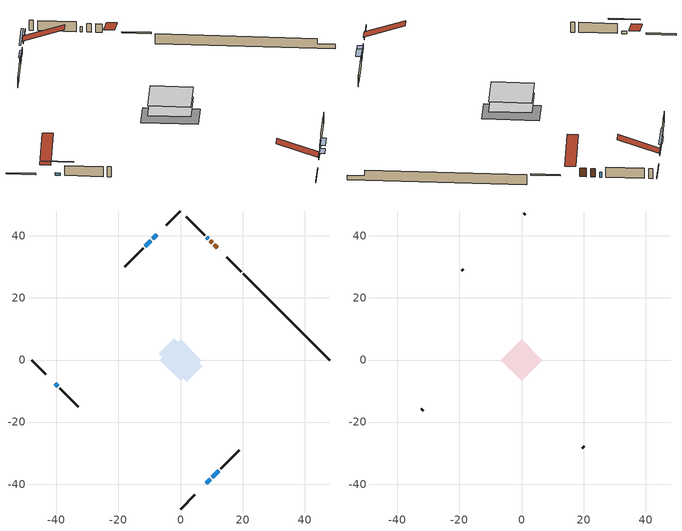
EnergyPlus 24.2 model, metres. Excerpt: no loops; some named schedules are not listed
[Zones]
conditioned space
 floor adiabatic (AdiabaticFloorConstruction): -6.64,0 0,6.64 6.64,0 0,-6.64 z1.47
 floor foundation (Slab1 construction): -6.96,1.95 -1.95,6.96 6.96,-1.95 1.95,-6.96 z-0.94
 wall outside (RimJoist1 construction): 0,-48 4.59,-43.41 / -48,0 -43.41,-4.59 / 0,48 -4.59,43.41 / 19.51,28.48 14.92,33.07 z1.47:1.77
 wall outside (AdiabaticWallConstruction 1): 11.91,36.09 10.91,37.09 / 10.25,37.75 9.52,38.48 z1.47:3.5
 wall outside (AdiabaticWallConstruction): 7.61,-40.39 7.69,-40.3 / 8.86,39.13 8.53,39.46 z1.47:2.69; -7.61,40.39 -8.87,39.13 / -9.53,38.47 -11.41,36.58 z1.47:2.89; -40.39,-7.61 -39.56,-8.44 z1.47:2; 8.35,-39.65 9.61,-38.39 z1.47:2.36; 10.26,-37.73 12.35,-35.65 z1.47:2.94
 wall outside (Wall1 construction): 13,-34.99 18.97,-29.03 / -38.9,-9.09 -32.94,-15.06 / -12.07,35.93 -18.03,29.96 / 7.88,40.12 1.91,46.08 z1.47:3.91
 wall foundation (FoundationWall1 construction): 20.17,27.83,-0.94 20.17,27.83,1.47 45.21,2.78,1.47 45.21,2.78,0.13 48,0,0.13 48,0,-0.94
 window (WindowConstruction 3): 7.61,-40.39 7.69,-40.31 z1.47:2.69
 window (WindowConstruction 5): -7.61,40.39 -8.87,39.13 z1.47:2.89
 window (WindowConstruction 6): -40.39,-7.61 -39.56,-8.43 z1.47:2
 window (WindowConstruction 4): 8.86,39.13 8.53,39.46 z1.47:2.69
 window (WindowConstruction): -9.53,38.47 -11.41,36.58 z1.47:2.89
 window (WindowConstruction 1): 8.35,-39.65 9.61,-38.39 z1.47:2.36
 window (WindowConstruction 2): 10.26,-37.73 12.35,-35.65 z1.47:2.94
 door (Door): 11.9,36.09 10.91,37.09 z1.47:3.5
 door (Door 1): 10.25,37.75 9.52,38.48 z1.47:3.5
 ceiling adiabatic (AdiabaticFloorConstruction): 0,-6.64 6.64,0 0,6.64 -6.64,0 z1.47
attic - vented
 floor to conditioned space (Floor1 construction Reversed): -6.64,0 0,6.64 6.64,0 0,-6.64 z3.91
 wall outside (Wall2 construction): 19.62,-28.37 20.22,-27.77 / -32.28,-15.71 -31.69,-16.31 / -18.69,29.3 -19.29,28.71 / 1.26,46.74 0.66,47.34 z1.47:3.91
 roof outside (Roof1 construction): 6.95,-41.04,3.91 0.48,-34.58,6.96 -1.22,-36.28,6.96 5.25,-42.75,3.91; -41.04,-6.95,3.91 -34.58,-0.48,6.96 -36.28,1.22,6.96 -42.75,-5.25,3.91; -6.95,41.04,3.91 -0.48,34.58,6.96 1.22,36.28,6.96 -5.25,42.75,3.91; 12.56,35.43,3.91 6.09,28.97,6.96 7.8,27.26,6.96 14.27,33.73,3.91
shading: -10.95,37.05 -5.53,42.47 -5.78,42.72 -11.2,37.3 z5.83; -37.48,-10.51 -42.47,-5.53 -42.72,-5.78 -37.74,-10.77 z4.94; -11.63,36.37 -9.31,38.68 -9.57,38.94 -11.88,36.63 z3.19; 9.82,-38.18 8.14,-39.86 9,-40.72 10.68,-39.04 z2.66; 12.56,-35.44 10.05,-37.94 10.91,-38.81 13.42,-36.3 z3.24
[Building]
Building 1: Terrain=Suburbs
[Site:Location]
Mont Joli AP_QC: Latitude {deg}=48.61; Longitude {deg}=-68.21; Time Zone {hr}=-5; Elevation {m}=52; Keep Site Location Information=Yes
[Site:GroundTemperature:Shallow]
-0.843868, -3.04892, -3.2255, -2.1791, 2.02165, 6.20283, 9.82768, 12.1239, 12.319, 10.4514, 6.91898, 2.86606
[Site:WaterMainsTemperature]
Calculation Method=Schedule; Temperature Schedule=mains temperature schedule
[Material] Roughness=Rough; Thermal Absorptance=0.9
Name | Thickness {m} | Conductivity {W/m-K} | Density {kg/m3} | Specific Heat {J/kg-K} | Solar Absorptance | Visible Absorptance
asphalt or fiberglass shingles | 0.00635 | 0.162714 | 1121.4 | 1465.45 | 0.4 | 0.4
ceiling loosefill ins | 0.0846667 | 0.0480833 | 16.02 | 1046.75 | 0.7 | 0.7
ceiling stud and cavity | 0.1397 | 0.130704 | 65.682 | 1177.47 | 0.7 | 0.7
concrete 4.0 in. | 0.1016 | 1.803125 | 2242.8 | 837.4 | 0.7 | 0.7
concrete 8.0 in. | 0.2032 | 1.803125 | 2242.8 | 837.4 | 0.7 | 0.7
door material | 0.04445 | 0.188738 | 512.64 | 1214.23 | 0.7 | 0.7
exterior vertical ins | 0.0268992 | 0.029427 | 32.04 | 1214.23 | 0.7 | 0.7
floor covering | 0.0127 | 0.0433444 | 54.468 | 1339.84 | 0.6 | 0.6
floor rigid ins; wall rigid ins 1 | 0.512978 | 0.029427 | 32.04 | 1214.23 | 0.7 | 0.7
floor stud and cavity | 0.1397 | 1.75129 | 37.0049 | 1207.88 | 0.7 | 0.7
furniture material conditioned space 1 | 0.1524 | 0.115458 | 640.8 | 1214.23 | 0.6 | 0.6
gypsum board | 0.0127 | 0.160291 | 801 | 837.4 | 0.6 | 0.6
gypsum board 1 | 0.0127 | 0.160291 | 801 | 837.4 | 0.7 | 0.7
osb sheathing 0.5 in. | 0.0127 | 0.115458 | 512.64 | 1214.23 | 0.7 | 0.7
osb sheathing 0.75 in. | 0.01905 | 0.115458 | 512.64 | 1214.23 | 0.7 | 0.7
osb sheathing 2.0 in. | 0.0508 | 0.115458 | 512.64 | 1214.23 | 0.7 | 0.7
rim joist stud and cavity | 0.0508 | 0.126769 | 125.044 | 1163.47 | 0.6 | 0.6
wall rigid ins | 0.051816 | 0.029427 | 32.04 | 1214.23 | 0.7 | 0.7
wall stud and cavity | 0.1397 | 0.150835 | 139.0536 | 1170.24 | 0.7 | 0.7
wall stud and cavity 1 | 0.0889 | 6.9971 | 50.32683 | 1063.81 | 0.6 | 0.6
wall stud and cavity 2 | 0.0889 | 0.380278 | 52.3479 | 1209.89 | 0.7 | 0.7
wall stud and cavity 3 | 0.0889 | 0.391764 | 83.0341 | 1211.67 | 0.7 | 0.7
wood siding | 0.0254 | 0.102417 | 544.68 | 1172.36 | 0.4 | 0.4
wood siding 1 | 0.00254 | 0.102417 | 544.68 | 1172.36 | 0.4 | 0.4
wood siding 2; wood siding 3; wood siding 4 | 0.0254 | 0.102417 | 544.68 | 1172.36 | 0.7 | 0.7
[WindowMaterial:SimpleGlazingSystem]
Name | U-Factor {W/m2-K} | Solar Heat Gain Coefficient
WindowMaterial | 2.66412 | 0.58
WindowMaterial 1 | 3.03035 | 0.5
WindowMaterial 2 | 2.961077 | 0.6
WindowMaterial 3 | 5.42874 | 0.56
WindowMaterial 4 | 4.23181 | 0.65
WindowMaterial 5 | 2.66866 | 0.5
[Construction]
AdiabaticFloorConstruction: floor stud and cavity, floor rigid ins, osb sheathing 0.75 in., floor covering
AdiabaticWallConstruction: wood siding 3, wall rigid ins 1, wall stud and cavity 2, gypsum board
AdiabaticWallConstruction 1: wood siding 4, wall rigid ins 1, wall stud and cavity 2, gypsum board
Door; Door 1: door material
Floor1 construction Reversed: gypsum board, ceiling stud and cavity, ceiling loosefill ins
FoundationWall1 construction: concrete 8.0 in., gypsum board 1
furniture construction conditioned space 1: furniture material conditioned space 1
PartitionWallConstruction: gypsum board, wall stud and cavity 3, gypsum board
RimJoist1 construction: wood siding 2, osb sheathing 2.0 in., rim joist stud and cavity
Roof1 construction: asphalt or fiberglass shingles
Slab1 construction: concrete 4.0 in.
Wall1 construction: wood siding, wall rigid ins, osb sheathing 0.5 in., wall stud and cavity, gypsum board
Wall2 construction: wood siding 1, wall stud and cavity 1
WindowConstruction; WindowConstruction 5: WindowMaterial
WindowConstruction 1: WindowMaterial 1
WindowConstruction 2: WindowMaterial 2
WindowConstruction 3: WindowMaterial 3
WindowConstruction 4: WindowMaterial 4
WindowConstruction 6: WindowMaterial 5
[Zone] Multiplier=1; Part of Total Floor Area=Yes
Name | Volume {m3}
attic - vented | 43.6568
conditioned space | 448
[Space]
Name | Zone | Volume {m3}
attic - vented 1 | attic - vented | 43.6568
conditioned space 1 | conditioned space | 448
[ZoneInfiltration:EffectiveLeakageArea]
infil attic - vented 1: Zone or Space=attic - vented 1; Schedule=Always On Discrete; Effective Air Leakage Area {cm2}=3067.83; Stack Coefficient=0.000381592; Wind Coefficient=1.31984e-05
[ZoneMixing]
whole house fan mix: Zone or Space=attic - vented; Schedule=Always On Continuous; Design Flow Rate Calculation Method=Flow/Zone; Design Flow Rate {m3/s}=0; Source Zone or Space=conditioned space
[SurfaceProperty:ExposedFoundationPerimeter]
Slab1: Exposed Perimeter Calculation Method=TotalExposedPerimeter; Total Exposed Perimeter {m}=39.351
[InternalMass] Zone or ZoneList=conditioned space; Space or SpaceList=conditioned space 1
Name | Construction | Surface Area {m2}
furniture mass conditioned space 1 | furniture construction conditioned space 1 | 70.9601
partition wall mass | PartitionWallConstruction | 177.4
[Lights]
interior lighting: Zone or ZoneList or Space or SpaceList=conditioned space 1; Schedule=interior lighting schedule; Design Level Calculation Method=LightingLevel; Lighting Level {W}=343.2; Return Air Fraction=0; Fraction Radiant=0.6; Fraction Visible=0.2; Fraction Replaceable=1
[People]
occupants: Zone or ZoneList or Space or SpaceList=conditioned space 1; Number of People Schedule=occupants schedule; Number of People Calculation Method=People; Number of People=3; Fraction Radiant=0.314171; Sensible Heat Fraction=0.56303; Activity Level Schedule=occupants activity schedule; Carbon Dioxide Generation Rate {m3/s-W}=0; Enable ASHRAE 55 Comfort Warnings=No; Mean Radiant Temperature Calculation Type=EnclosureAveraged
[ElectricEquipment] Zone or ZoneList or Space or SpaceList=conditioned space 1; Design Level Calculation Method=EquipmentLevel
Name | Schedule | Design Level {W} | Fraction Latent | Fraction Radiant | Fraction Lost
clothes dryer | clothes dryer schedule | 140.772 | 0.015 | 0.081 | 0.85
clothes washer | clothes washer schedule | 32.1985 | 0.03 | 0.162 | 0.7
cooking range | cooking range schedule | 215.147 | 0.08 | 0.432 | 0.2
dishwasher | dishwasher schedule | 66.8632 | 0.3 | 0.18 | 0.4
fridge | fridge schedule | 72.9452 | 0 | 0.6 | 0
mech vent bath fan 0 | mech vent bath fan 0 schedule | 100 | 0 | 0 | 1
mech vent bath fan 1 | mech vent bath fan 1 schedule | 100 | 0 | 0 | 1
mech vent house fan | mech vent house fan schedule | 6.33333 | 0 | 0 | 1
mech vent house fan cfis | mech vent house fan cfis schedule | 0 | 0 | 0 | 0
mech vent range fan 0 | mech vent range fan 0 schedule | 150 | 0 | 0 | 1
misc plug loads | misc plug loads schedule | 494.7 | 0.045 | 0.513 | 0.1
whole house fan | Always On Discrete | 0 | 0 | 0 | 1
[OtherEquipment] Zone or ZoneList or Space or SpaceList=conditioned space 1; Design Level Calculation Method=EquipmentLevel
Name | Fuel Type | Schedule | Design Level {W} | Fraction Latent | Fraction Radiant | Fraction Lost
clothes dryer 1 | Electricity | clothes dryer schedule | 0 | 0.015 | 0.081 | 0.85
cooking range 1 | Electricity | cooking range schedule | 0 | 0.08 | 0.432 | 0.2
general water use latent | None | general water use schedule | 62.594 | 1 | 0 | 0
general water use sensible | None | general water use schedule | -61.6891 | 0 | 0.6 | 0
mech vent house fan latent load | None | Always On Discrete | 0 | 1 | 0 | 0
mech vent house fan sensible load | None | Always On Discrete | 0 | 0 | 0 | 0
water heater energy adjustment1 | Electricity | Always On Discrete | 0.01 | 0 | 0 | 1
[ZoneInfiltration:DesignFlowRate] Zone or ZoneList or Space or SpaceList=conditioned space 1; Schedule=Always On Discrete; Design Flow Rate Calculation Method=Flow/Zone; Design Flow Rate {m3/s}=0
infil flow; natural vent flow; whole house fan flow
[Foundation:Kiva]
Foundation Kiva 1: Initial Indoor Air Temperature {C}=18; Wall Height Above Grade {m}=1.46999; Wall Depth Below Slab {m}=0.2032; Custom Block Material Name 1=exterior vertical ins; Custom Block Depth 1 {m}=2.40999; Custom Block X Position 1 {m}=0.2159; Custom Block Z Position 1 {m}=0
[Foundation:Kiva:Settings]
Soil Conductivity {W/m-K}=0.849921; Soil Density {kg/m3}=1842.3; Soil Specific Heat {J/kg-K}=418.7; Ground Solar Absorptivity=0.9; Ground Thermal Absorptivity=0.9; Ground Surface Roughness {m}=0.03; Far-Field Width {m}=40; Deep-Ground Boundary Condition=ZeroFlux; Deep-Ground Depth {m}=40; Minimum Cell Dimension {m}=0.2; Maximum Cell Growth Coefficient=3; Simulation Timestep=Timestep
[Exterior:Lights]
exterior lighting: Schedule=exterior lighting schedule; Design Level {W}=75.6
[Schedule:Constant]
Name | Hourly Value
Always On Continuous; mech vent house fan schedule; mech vent house fan cfis schedule; Always On Discrete | 1
occupants activity schedule | 117.228
fridge schedule | 0
[Schedule:Day:Interval]
interior lighting schedule day: No, 01:00, 0.108182, 04:00, 0.0901515, 05:00, 0.0991667, 06:00, 0.162273, 07:00, 0.270455, 08:00, 0.342576, 10:00, 0.369621, 11:00, 0.351591, 12:00, 0.333561, 13:00, 0.324545, 14:00, 0.31553, 15:00, 0.333561, 16:00, 0.369621, 17:00, 0.450758, 18:00, 0.585985, 19:00, 0.775303, 20:00, 0.955606, 21:00, 0.991667, 22:00, 0.712197, 23:00, 0.360606, 24:00, 0.162273
interior lighting schedule default day: No, 24:00, 0
[Schedule:Week:Daily]
interior lighting schedule Week Rule - Jan1-Jan27: interior lighting schedule day, interior lighting schedule day, interior lighting schedule day, interior lighting schedule day, interior lighting schedule day, interior lighting schedule day, interior lighting schedule day, interior lighting schedule default day, interior lighting schedule default day, interior lighting schedule default day, interior lighting schedule default day, interior lighting schedule default day
interior lighting schedule Week Rule - Jan28-Feb3: interior lighting schedule day, interior lighting schedule day, interior lighting schedule day, interior lighting schedule day, interior lighting schedule day 1, interior lighting schedule day 1, interior lighting schedule day 1, interior lighting schedule default day, interior lighting schedule default day, interior lighting schedule default day, interior lighting schedule default day, interior lighting schedule default day
interior lighting schedule Week Rule - Feb4-Feb24: interior lighting schedule day 1, interior lighting schedule day 1, interior lighting schedule day 1, interior lighting schedule day 1, interior lighting schedule day 1, interior lighting schedule day 1, interior lighting schedule day 1, interior lighting schedule default day, interior lighting schedule default day, interior lighting schedule default day, interior lighting schedule default day, interior lighting schedule default day
interior lighting schedule Week Rule - Feb25-Mar3: interior lighting schedule day 1, interior lighting schedule day 1, interior lighting schedule day 1, interior lighting schedule day 1, interior lighting schedule day 2, interior lighting schedule day 2, interior lighting schedule day 2, interior lighting schedule default day, interior lighting schedule default day, interior lighting schedule default day, interior lighting schedule default day, interior lighting schedule default day
interior lighting schedule Week Rule - Mar4-Mar31: interior lighting schedule day 2, interior lighting schedule day 2, interior lighting schedule day 2, interior lighting schedule day 2, interior lighting schedule day 2, interior lighting schedule day 2, interior lighting schedule day 2, interior lighting schedule default day, interior lighting schedule default day, interior lighting schedule default day, interior lighting schedule default day, interior lighting schedule default day
interior lighting schedule Week Rule - Apr1-Apr28: interior lighting schedule day 3, interior lighting schedule day 3, interior lighting schedule day 3, interior lighting schedule day 3, interior lighting schedule day 3, interior lighting schedule day 3, interior lighting schedule day 3, interior lighting schedule default day, interior lighting schedule default day, interior lighting schedule default day, interior lighting schedule default day, interior lighting schedule default day
interior lighting schedule Week Rule - Apr29-May5: interior lighting schedule day 3, interior lighting schedule day 3, interior lighting schedule day 4, interior lighting schedule day 4, interior lighting schedule day 4, interior lighting schedule day 4, interior lighting schedule day 4, interior lighting schedule default day, interior lighting schedule default day, interior lighting schedule default day, interior lighting schedule default day, interior lighting schedule default day
interior lighting schedule Week Rule - May6-May26: interior lighting schedule day 4, interior lighting schedule day 4, interior lighting schedule day 4, interior lighting schedule day 4, interior lighting schedule day 4, interior lighting schedule day 4, interior lighting schedule day 4, interior lighting schedule default day, interior lighting schedule default day, interior lighting schedule default day, interior lighting schedule default day, interior lighting schedule default day
interior lighting schedule Week Rule - May27-Jun2: interior lighting schedule day 4, interior lighting schedule day 4, interior lighting schedule day 4, interior lighting schedule day 4, interior lighting schedule day 4, interior lighting schedule day 5, interior lighting schedule day 5, interior lighting schedule default day, interior lighting schedule default day, interior lighting schedule default day, interior lighting schedule default day, interior lighting schedule default day
interior lighting schedule Week Rule - Jun3-Jun30: interior lighting schedule day 5, interior lighting schedule day 5, interior lighting schedule day 5, interior lighting schedule day 5, interior lighting schedule day 5, interior lighting schedule day 5, interior lighting schedule day 5, interior lighting schedule default day, interior lighting schedule default day, interior lighting schedule default day, interior lighting schedule default day, interior lighting schedule default day
interior lighting schedule Week Rule - Jul1-Jul28: interior lighting schedule day 6, interior lighting schedule day 6, interior lighting schedule day 6, interior lighting schedule day 6, interior lighting schedule day 6, interior lighting schedule day 6, interior lighting schedule day 6, interior lighting schedule default day, interior lighting schedule default day, interior lighting schedule default day, interior lighting schedule default day, interior lighting schedule default day
interior lighting schedule Week Rule - Jul29-Aug4: interior lighting schedule day 6, interior lighting schedule day 6, interior lighting schedule day 6, interior lighting schedule day 7, interior lighting schedule day 7, interior lighting schedule day 7, interior lighting schedule day 7, interior lighting schedule default day, interior lighting schedule default day, interior lighting schedule default day, interior lighting schedule default day, interior lighting schedule default day
interior lighting schedule Week Rule - Aug5-Aug25: interior lighting schedule day 7, interior lighting schedule day 7, interior lighting schedule day 7, interior lighting schedule day 7, interior lighting schedule day 7, interior lighting schedule day 7, interior lighting schedule day 7, interior lighting schedule default day, interior lighting schedule default day, interior lighting schedule default day, interior lighting schedule default day, interior lighting schedule default day
interior lighting schedule Week Rule - Aug26-Sep1: interior lighting schedule day 7, interior lighting schedule day 7, interior lighting schedule day 7, interior lighting schedule day 7, interior lighting schedule day 7, interior lighting schedule day 7, interior lighting schedule day 8, interior lighting schedule default day, interior lighting schedule default day, interior lighting schedule default day, interior lighting schedule default day, interior lighting schedule default day
interior lighting schedule Week Rule - Sep2-Sep29: interior lighting schedule day 8, interior lighting schedule day 8, interior lighting schedule day 8, interior lighting schedule day 8, interior lighting schedule day 8, interior lighting schedule day 8, interior lighting schedule day 8, interior lighting schedule default day, interior lighting schedule default day, interior lighting schedule default day, interior lighting schedule default day, interior lighting schedule default day
interior lighting schedule Week Rule - Sep30-Oct6: interior lighting schedule day 8, interior lighting schedule day 9, interior lighting schedule day 9, interior lighting schedule day 9, interior lighting schedule day 9, interior lighting schedule day 9, interior lighting schedule day 9, interior lighting schedule default day, interior lighting schedule default day, interior lighting schedule default day, interior lighting schedule default day, interior lighting schedule default day
interior lighting schedule Week Rule - Oct7-Oct27: interior lighting schedule day 9, interior lighting schedule day 9, interior lighting schedule day 9, interior lighting schedule day 9, interior lighting schedule day 9, interior lighting schedule day 9, interior lighting schedule day 9, interior lighting schedule default day, interior lighting schedule default day, interior lighting schedule default day, interior lighting schedule default day, interior lighting schedule default day
interior lighting schedule Week Rule - Oct28-Nov3: interior lighting schedule day 9, interior lighting schedule day 9, interior lighting schedule day 9, interior lighting schedule day 9, interior lighting schedule day 10, interior lighting schedule day 10, interior lighting schedule day 10, interior lighting schedule default day, interior lighting schedule default day, interior lighting schedule default day, interior lighting schedule default day, interior lighting schedule default day
interior lighting schedule Week Rule - Nov4-Nov24: interior lighting schedule day 10, interior lighting schedule day 10, interior lighting schedule day 10, interior lighting schedule day 10, interior lighting schedule day 10, interior lighting schedule day 10, interior lighting schedule day 10, interior lighting schedule default day, interior lighting schedule default day, interior lighting schedule default day, interior lighting schedule default day, interior lighting schedule default day
interior lighting schedule Week Rule - Nov25-Dec1: interior lighting schedule day 10, interior lighting schedule day 10, interior lighting schedule day 10, interior lighting schedule day 10, interior lighting schedule day 10, interior lighting schedule day 10, interior lighting schedule day 11, interior lighting schedule default day, interior lighting schedule default day, interior lighting schedule default day, interior lighting schedule default day, interior lighting schedule default day
interior lighting schedule Week Rule - Dec2-Dec31: interior lighting schedule day 11, interior lighting schedule day 11, interior lighting schedule day 11, interior lighting schedule day 11, interior lighting schedule day 11, interior lighting schedule day 11, interior lighting schedule day 11, interior lighting schedule default day, interior lighting schedule default day, interior lighting schedule default day, interior lighting schedule default day, interior lighting schedule default day
occupants schedule Week Rule - Jan1-Dec31: occupants schedule day, occupants schedule day, occupants schedule day, occupants schedule day, occupants schedule day, occupants schedule day, occupants schedule day, occupants schedule default day, occupants schedule default day, occupants schedule default day, occupants schedule default day, occupants schedule default day
clothes dryer schedule Week Rule - Jan1-Dec31: clothes dryer schedule day, clothes dryer schedule day, clothes dryer schedule day, clothes dryer schedule day, clothes dryer schedule day, clothes dryer schedule day, clothes dryer schedule day, clothes dryer schedule default day, clothes dryer schedule default day, clothes dryer schedule default day, clothes dryer schedule default day, clothes dryer schedule default day
clothes washer schedule Week Rule - Jan1-Dec31: clothes washer schedule day, clothes washer schedule day, clothes washer schedule day, clothes washer schedule day, clothes washer schedule day, clothes washer schedule day, clothes washer schedule day, clothes washer schedule default day, clothes washer schedule default day, clothes washer schedule default day, clothes washer schedule default day, clothes washer schedule default day
cooking range schedule Week Rule - Jan1-Dec31: cooking range schedule day, cooking range schedule day, cooking range schedule day, cooking range schedule day, cooking range schedule day, cooking range schedule day, cooking range schedule day, cooking range schedule default day, cooking range schedule default day, cooking range schedule default day, cooking range schedule default day, cooking range schedule default day
dishwasher schedule Week Rule - Jan1-Dec31: dishwasher schedule day, dishwasher schedule day, dishwasher schedule day, dishwasher schedule day, dishwasher schedule day, dishwasher schedule day, dishwasher schedule day, dishwasher schedule default day, dishwasher schedule default day, dishwasher schedule default day, dishwasher schedule default day, dishwasher schedule default day
mech vent bath fan 0 schedule Week Rule - Jan1-Dec31: mech vent bath fan 0 schedule day, mech vent bath fan 0 schedule day, mech vent bath fan 0 schedule day, mech vent bath fan 0 schedule day, mech vent bath fan 0 schedule day, mech vent bath fan 0 schedule day, mech vent bath fan 0 schedule day, mech vent bath fan 0 schedule default day, mech vent bath fan 0 schedule default day, mech vent bath fan 0 schedule default day, mech vent bath fan 0 schedule default day, mech vent bath fan 0 schedule default day
mech vent bath fan 1 schedule Week Rule - Jan1-Dec31: mech vent bath fan 1 schedule day, mech vent bath fan 1 schedule day, mech vent bath fan 1 schedule day, mech vent bath fan 1 schedule day, mech vent bath fan 1 schedule day, mech vent bath fan 1 schedule day, mech vent bath fan 1 schedule day, mech vent bath fan 1 schedule default day, mech vent bath fan 1 schedule default day, mech vent bath fan 1 schedule default day, mech vent bath fan 1 schedule default day, mech vent bath fan 1 schedule default day
mech vent range fan 0 schedule Week Rule - Jan1-Dec31: mech vent range fan 0 schedule day, mech vent range fan 0 schedule day, mech vent range fan 0 schedule day, mech vent range fan 0 schedule day, mech vent range fan 0 schedule day, mech vent range fan 0 schedule day, mech vent range fan 0 schedule day, mech vent range fan 0 schedule default day, mech vent range fan 0 schedule default day, mech vent range fan 0 schedule default day, mech vent range fan 0 schedule default day, mech vent range fan 0 schedule default day
misc plug loads schedule Week Rule - Jan1-Dec31: misc plug loads schedule day, misc plug loads schedule day, misc plug loads schedule day, misc plug loads schedule day, misc plug loads schedule day, misc plug loads schedule day, misc plug loads schedule day, misc plug loads schedule default day, misc plug loads schedule default day, misc plug loads schedule default day, misc plug loads schedule default day, misc plug loads schedule default day
general water use schedule Week Rule - Jan1-Dec31: general water use schedule day, general water use schedule day, general water use schedule day, general water use schedule day, general water use schedule day, general water use schedule day, general water use schedule day, general water use schedule default day, general water use schedule default day, general water use schedule default day, general water use schedule default day, general water use schedule default day
exterior lighting schedule Week Rule - Jan1-Jan27: exterior lighting schedule day, exterior lighting schedule day, exterior lighting schedule day, exterior lighting schedule day, exterior lighting schedule day, exterior lighting schedule day, exterior lighting schedule day, exterior lighting schedule default day, exterior lighting schedule default day, exterior lighting schedule default day, exterior lighting schedule default day, exterior lighting schedule default day
exterior lighting schedule Week Rule - Jan28-Feb3: exterior lighting schedule day, exterior lighting schedule day, exterior lighting schedule day, exterior lighting schedule day, exterior lighting schedule day 1, exterior lighting schedule day 1, exterior lighting schedule day 1, exterior lighting schedule default day, exterior lighting schedule default day, exterior lighting schedule default day, exterior lighting schedule default day, exterior lighting schedule default day
exterior lighting schedule Week Rule - Feb4-Feb24: exterior lighting schedule day 1, exterior lighting schedule day 1, exterior lighting schedule day 1, exterior lighting schedule day 1, exterior lighting schedule day 1, exterior lighting schedule day 1, exterior lighting schedule day 1, exterior lighting schedule default day, exterior lighting schedule default day, exterior lighting schedule default day, exterior lighting schedule default day, exterior lighting schedule default day
exterior lighting schedule Week Rule - Feb25-Mar3: exterior lighting schedule day 1, exterior lighting schedule day 1, exterior lighting schedule day 1, exterior lighting schedule day 1, exterior lighting schedule day 2, exterior lighting schedule day 2, exterior lighting schedule day 2, exterior lighting schedule default day, exterior lighting schedule default day, exterior lighting schedule default day, exterior lighting schedule default day, exterior lighting schedule default day
exterior lighting schedule Week Rule - Mar4-Mar31: exterior lighting schedule day 2, exterior lighting schedule day 2, exterior lighting schedule day 2, exterior lighting schedule day 2, exterior lighting schedule day 2, exterior lighting schedule day 2, exterior lighting schedule day 2, exterior lighting schedule default day, exterior lighting schedule default day, exterior lighting schedule default day, exterior lighting schedule default day, exterior lighting schedule default day
exterior lighting schedule Week Rule - Apr1-Apr28: exterior lighting schedule day 3, exterior lighting schedule day 3, exterior lighting schedule day 3, exterior lighting schedule day 3, exterior lighting schedule day 3, exterior lighting schedule day 3, exterior lighting schedule day 3, exterior lighting schedule default day, exterior lighting schedule default day, exterior lighting schedule default day, exterior lighting schedule default day, exterior lighting schedule default day
exterior lighting schedule Week Rule - Apr29-May5: exterior lighting schedule day 3, exterior lighting schedule day 3, exterior lighting schedule day 4, exterior lighting schedule day 4, exterior lighting schedule day 4, exterior lighting schedule day 4, exterior lighting schedule day 4, exterior lighting schedule default day, exterior lighting schedule default day, exterior lighting schedule default day, exterior lighting schedule default day, exterior lighting schedule default day
exterior lighting schedule Week Rule - May6-May26: exterior lighting schedule day 4, exterior lighting schedule day 4, exterior lighting schedule day 4, exterior lighting schedule day 4, exterior lighting schedule day 4, exterior lighting schedule day 4, exterior lighting schedule day 4, exterior lighting schedule default day, exterior lighting schedule default day, exterior lighting schedule default day, exterior lighting schedule default day, exterior lighting schedule default day
exterior lighting schedule Week Rule - May27-Jun2: exterior lighting schedule day 4, exterior lighting schedule day 4, exterior lighting schedule day 4, exterior lighting schedule day 4, exterior lighting schedule day 4, exterior lighting schedule day 5, exterior lighting schedule day 5, exterior lighting schedule default day, exterior lighting schedule default day, exterior lighting schedule default day, exterior lighting schedule default day, exterior lighting schedule default day
exterior lighting schedule Week Rule - Jun3-Jun30: exterior lighting schedule day 5, exterior lighting schedule day 5, exterior lighting schedule day 5, exterior lighting schedule day 5, exterior lighting schedule day 5, exterior lighting schedule day 5, exterior lighting schedule day 5, exterior lighting schedule default day, exterior lighting schedule default day, exterior lighting schedule default day, exterior lighting schedule default day, exterior lighting schedule default day
exterior lighting schedule Week Rule - Jul1-Jul28: exterior lighting schedule day 6, exterior lighting schedule day 6, exterior lighting schedule day 6, exterior lighting schedule day 6, exterior lighting schedule day 6, exterior lighting schedule day 6, exterior lighting schedule day 6, exterior lighting schedule default day, exterior lighting schedule default day, exterior lighting schedule default day, exterior lighting schedule default day, exterior lighting schedule default day
exterior lighting schedule Week Rule - Jul29-Aug4: exterior lighting schedule day 6, exterior lighting schedule day 6, exterior lighting schedule day 6, exterior lighting schedule day 7, exterior lighting schedule day 7, exterior lighting schedule day 7, exterior lighting schedule day 7, exterior lighting schedule default day, exterior lighting schedule default day, exterior lighting schedule default day, exterior lighting schedule default day, exterior lighting schedule default day
exterior lighting schedule Week Rule - Aug5-Aug25: exterior lighting schedule day 7, exterior lighting schedule day 7, exterior lighting schedule day 7, exterior lighting schedule day 7, exterior lighting schedule day 7, exterior lighting schedule day 7, exterior lighting schedule day 7, exterior lighting schedule default day, exterior lighting schedule default day, exterior lighting schedule default day, exterior lighting schedule default day, exterior lighting schedule default day
exterior lighting schedule Week Rule - Aug26-Sep1: exterior lighting schedule day 7, exterior lighting schedule day 7, exterior lighting schedule day 7, exterior lighting schedule day 7, exterior lighting schedule day 7, exterior lighting schedule day 7, exterior lighting schedule day 8, exterior lighting schedule default day, exterior lighting schedule default day, exterior lighting schedule default day, exterior lighting schedule default day, exterior lighting schedule default day
exterior lighting schedule Week Rule - Sep2-Sep29: exterior lighting schedule day 8, exterior lighting schedule day 8, exterior lighting schedule day 8, exterior lighting schedule day 8, exterior lighting schedule day 8, exterior lighting schedule day 8, exterior lighting schedule day 8, exterior lighting schedule default day, exterior lighting schedule default day, exterior lighting schedule default day, exterior lighting schedule default day, exterior lighting schedule default day
exterior lighting schedule Week Rule - Sep30-Oct6: exterior lighting schedule day 8, exterior lighting schedule day 9, exterior lighting schedule day 9, exterior lighting schedule day 9, exterior lighting schedule day 9, exterior lighting schedule day 9, exterior lighting schedule day 9, exterior lighting schedule default day, exterior lighting schedule default day, exterior lighting schedule default day, exterior lighting schedule default day, exterior lighting schedule default day
exterior lighting schedule Week Rule - Oct7-Oct27: exterior lighting schedule day 9, exterior lighting schedule day 9, exterior lighting schedule day 9, exterior lighting schedule day 9, exterior lighting schedule day 9, exterior lighting schedule day 9, exterior lighting schedule day 9, exterior lighting schedule default day, exterior lighting schedule default day, exterior lighting schedule default day, exterior lighting schedule default day, exterior lighting schedule default day
exterior lighting schedule Week Rule - Oct28-Nov3: exterior lighting schedule day 9, exterior lighting schedule day 9, exterior lighting schedule day 9, exterior lighting schedule day 9, exterior lighting schedule day 10, exterior lighting schedule day 10, exterior lighting schedule day 10, exterior lighting schedule default day, exterior lighting schedule default day, exterior lighting schedule default day, exterior lighting schedule default day, exterior lighting schedule default day
exterior lighting schedule Week Rule - Nov4-Nov24: exterior lighting schedule day 10, exterior lighting schedule day 10, exterior lighting schedule day 10, exterior lighting schedule day 10, exterior lighting schedule day 10, exterior lighting schedule day 10, exterior lighting schedule day 10, exterior lighting schedule default day, exterior lighting schedule default day, exterior lighting schedule default day, exterior lighting schedule default day, exterior lighting schedule default day
exterior lighting schedule Week Rule - Nov25-Dec1: exterior lighting schedule day 10, exterior lighting schedule day 10, exterior lighting schedule day 10, exterior lighting schedule day 10, exterior lighting schedule day 10, exterior lighting schedule day 10, exterior lighting schedule day 11, exterior lighting schedule default day, exterior lighting schedule default day, exterior lighting schedule default day, exterior lighting schedule default day, exterior lighting schedule default day
exterior lighting schedule Week Rule - Dec2-Dec31: exterior lighting schedule day 11, exterior lighting schedule day 11, exterior lighting schedule day 11, exterior lighting schedule day 11, exterior lighting schedule day 11, exterior lighting schedule day 11, exterior lighting schedule day 11, exterior lighting schedule default day, exterior lighting schedule default day, exterior lighting schedule default day, exterior lighting schedule default day, exterior lighting schedule default day
[Schedule:Year]
interior lighting schedule: interior lighting schedule Week Rule - Jan1-Jan27, 1, 1, 1, 27, interior lighting schedule Week Rule - Jan28-Feb3, 1, 28, 2, 3, interior lighting schedule Week Rule - Feb4-Feb24, 2, 4, 2, 24, interior lighting schedule Week Rule - Feb25-Mar3, 2, 25, 3, 3, interior lighting schedule Week Rule - Mar4-Mar31, 3, 4, 3, 31, interior lighting schedule Week Rule - Apr1-Apr28, 4, 1, 4, 28, interior lighting schedule Week Rule - Apr29-May5, 4, 29, 5, 5, interior lighting schedule Week Rule - May6-May26, 5, 6, 5, 26, interior lighting schedule Week Rule - May27-Jun2, 5, 27, 6, 2, interior lighting schedule Week Rule - Jun3-Jun30, 6, 3, 6, 30, interior lighting schedule Week Rule - Jul1-Jul28, 7, 1, 7, 28, interior lighting schedule Week Rule - Jul29-Aug4, 7, 29, 8, 4, interior lighting schedule Week Rule - Aug5-Aug25, 8, 5, 8, 25, interior lighting schedule Week Rule - Aug26-Sep1, 8, 26, 9, 1, interior lighting schedule Week Rule - Sep2-Sep29, 9, 2, 9, 29, interior lighting schedule Week Rule - Sep30-Oct6, 9, 30, 10, 6, interior lighting schedule Week Rule - Oct7-Oct27, 10, 7, 10, 27, interior lighting schedule Week Rule - Oct28-Nov3, 10, 28, 11, 3, interior lighting schedule Week Rule - Nov4-Nov24, 11, 4, 11, 24, interior lighting schedule Week Rule - Nov25-Dec1, 11, 25, 12, 1, interior lighting schedule Week Rule - Dec2-Dec31, 12, 2, 12, 31
occupants schedule: occupants schedule Week Rule - Jan1-Dec31, 1, 1, 12, 31
clothes dryer schedule: clothes dryer schedule Week Rule - Jan1-Dec31, 1, 1, 12, 31
clothes washer schedule: clothes washer schedule Week Rule - Jan1-Dec31, 1, 1, 12, 31
cooking range schedule: cooking range schedule Week Rule - Jan1-Dec31, 1, 1, 12, 31
dishwasher schedule: dishwasher schedule Week Rule - Jan1-Dec31, 1, 1, 12, 31
mech vent bath fan 0 schedule: mech vent bath fan 0 schedule Week Rule - Jan1-Dec31, 1, 1, 12, 31
mech vent bath fan 1 schedule: mech vent bath fan 1 schedule Week Rule - Jan1-Dec31, 1, 1, 12, 31
mech vent range fan 0 schedule: mech vent range fan 0 schedule Week Rule - Jan1-Dec31, 1, 1, 12, 31
misc plug loads schedule: misc plug loads schedule Week Rule - Jan1-Dec31, 1, 1, 12, 31
general water use schedule: general water use schedule Week Rule - Jan1-Dec31, 1, 1, 12, 31
exterior lighting schedule: exterior lighting schedule Week Rule - Jan1-Jan27, 1, 1, 1, 27, exterior lighting schedule Week Rule - Jan28-Feb3, 1, 28, 2, 3, exterior lighting schedule Week Rule - Feb4-Feb24, 2, 4, 2, 24, exterior lighting schedule Week Rule - Feb25-Mar3, 2, 25, 3, 3, exterior lighting schedule Week Rule - Mar4-Mar31, 3, 4, 3, 31, exterior lighting schedule Week Rule - Apr1-Apr28, 4, 1, 4, 28, exterior lighting schedule Week Rule - Apr29-May5, 4, 29, 5, 5, exterior lighting schedule Week Rule - May6-May26, 5, 6, 5, 26, exterior lighting schedule Week Rule - May27-Jun2, 5, 27, 6, 2, exterior lighting schedule Week Rule - Jun3-Jun30, 6, 3, 6, 30, exterior lighting schedule Week Rule - Jul1-Jul28, 7, 1, 7, 28, exterior lighting schedule Week Rule - Jul29-Aug4, 7, 29, 8, 4, exterior lighting schedule Week Rule - Aug5-Aug25, 8, 5, 8, 25, exterior lighting schedule Week Rule - Aug26-Sep1, 8, 26, 9, 1, exterior lighting schedule Week Rule - Sep2-Sep29, 9, 2, 9, 29, exterior lighting schedule Week Rule - Sep30-Oct6, 9, 30, 10, 6, exterior lighting schedule Week Rule - Oct7-Oct27, 10, 7, 10, 27, exterior lighting schedule Week Rule - Oct28-Nov3, 10, 28, 11, 3, exterior lighting schedule Week Rule - Nov4-Nov24, 11, 4, 11, 24, exterior lighting schedule Week Rule - Nov25-Dec1, 11, 25, 12, 1, exterior lighting schedule Week Rule - Dec2-Dec31, 12, 2, 12, 31
[Schedule:Compact]
mains temperature schedule: Through: 01/01, For: AllDays, Until: 24:00, 4.55833, Through: 01/02, For: AllDays, Until: 24:00, 4.48833, Through: 01/03, For: AllDays, Until: 24:00, 4.41944, Through: 01/04, For: AllDays, Until: 24:00, 4.35111, Through: 01/05, For: AllDays, Until: 24:00, 4.28389, Through: 01/06, For: AllDays, Until: 24:00, 4.21778, Through: 01/07, For: AllDays, Until: 24:00, 4.15278, Through: 01/08, For: AllDays, Until: 24:00, 4.08889, Through: 01/09, For: AllDays, Until: 24:00, 4.02611, Through: 01/10, For: AllDays, Until: 24:00, 3.96444, Through: 01/11, For: AllDays, Until: 24:00, 3.90333, Through: 01/12, For: AllDays, Until: 24:00, 3.84389, Through: 01/13, For: AllDays, Until: 24:00, 3.78556, Through: 01/14, For: AllDays, Until: 24:00, 3.72833, Through: 01/15, For: AllDays, Until: 24:00, 3.67222, Through: 01/16, For: AllDays, Until: 24:00, 3.61722, Through: 01/17, For: AllDays, Until: 24:00, 3.56333, Through: 01/18, For: AllDays, Until: 24:00, 3.51111, Through: 01/19, For: AllDays, Until: 24:00, 3.46, Through: 01/20, For: AllDays, Until: 24:00, 3.41, Through: 01/21, For: AllDays, Until: 24:00, 3.36111, Through: 01/22, For: AllDays, Until: 24:00, 3.31389, Through: 01/23, For: AllDays, Until: 24:00, 3.26778, Through: 01/24, For: AllDays, Until: 24:00, 3.22278, Through: 01/25, For: AllDays, Until: 24:00, 3.17944, Through: 01/26, For: AllDays, Until: 24:00, 3.13722, Through: 01/27, For: AllDays, Until: 24:00, 3.09667, Through: 01/28, For: AllDays, Until: 24:00, 3.05722, Through: 01/29, For: AllDays, Until: 24:00, 3.01944, Through: 01/30, For: AllDays, Until: 24:00, 2.98278, Through: 01/31, For: AllDays, Until: 24:00, 2.94778, Through: 02/01, For: AllDays, Until: 24:00, 2.91389, Through: 02/02, For: AllDays, Until: 24:00, 2.88167, Through: 02/03, For: AllDays, Until: 24:00, 2.85056, Through: 02/04, For: AllDays, Until: 24:00, 2.82111, Through: 02/05, For: AllDays, Until: 24:00, 2.79278, Through: 02/06, For: AllDays, Until: 24:00, 2.76667, Through: 02/07, For: AllDays, Until: 24:00, 2.74111, Through: 02/08, For: AllDays, Until: 24:00, 2.71778, Through: 02/09, For: AllDays, Until: 24:00, 2.69556, Through: 02/10, For: AllDays, Until: 24:00, 2.675, Through: 02/11, For: AllDays, Until: 24:00, 2.65556, Through: 02/12, For: AllDays, Until: 24:00, 2.63833, Through: 02/13, For: AllDays, Until: 24:00, 2.62222, Through: 02/14, For: AllDays, Until: 24:00, 2.60722, Through: 02/15, For: AllDays, Until: 24:00, 2.59389, Through: 02/16, For: AllDays, Until: 24:00, 2.58278, Through: 02/17, For: AllDays, Until: 24:00, 2.57222, Through: 02/18, For: AllDays, Until: 24:00, 2.56389, Through: 02/19, For: AllDays, Until: 24:00, 2.55667, Through: 02/20, For: AllDays, Until: 24:00, 2.55111, Through: 02/21, For: AllDays, Until: 24:00, 2.54722, Through: 02/22, For: AllDays, Until: 24:00, 2.545, Through: 02/23, For: AllDays, Until: 24:00, 2.54389, Through: 02/24, For: AllDays, Until: 24:00, 2.54444, Through: 02/25, For: AllDays, Until: 24:00, 2.54667, Through: 02/26, For: AllDays, Until: 24:00, 2.55056, Through: 02/27, For: AllDays, Until: 24:00, 2.55556, Through: 02/28, For: AllDays, Until: 24:00, 2.56222, Through: 03/01, For: AllDays, Until: 24:00, 2.57056, Through: 03/02, For: AllDays, Until: 24:00, 2.58, Through: 03/03, For: AllDays, Until: 24:00, 2.59167, Through: 03/04, For: AllDays, Until: 24:00, 2.60444, Through: 03/05, For: AllDays, Until: 24:00, 2.61889, Through: 03/06, For: AllDays, Until: 24:00, 2.63444, Through: 03/07, For: AllDays, Until: 24:00, 2.65167, Through: 03/08, For: AllDays, Until: 24:00, 2.67056, Through: 03/09, For: AllDays, Until: 24:00, 2.69111, Through: 03/10, For: AllDays, Until: 24:00, 2.71278, Through: 03/11, For: AllDays, Until: 24:00, 2.73611, Through: 03/12, For: AllDays, Until: 24:00, 2.76111, Through: 03/13, For: AllDays, Until: 24:00, 2.78722, Through: 03/14, For: AllDays, Until: 24:00, 2.815, Through: 03/15, For: AllDays, Until: 24:00, 2.84389, Through: 03/16, For: AllDays, Until: 24:00, 2.87444, Through: 03/17, For: AllDays, Until: 24:00, 2.90667, Through: 03/18, For: AllDays, Until: 24:00, 2.94, Through: 03/19, For: AllDays, Until: 24:00, 2.975, Through: 03/20, For: AllDays, Until: 24:00, 3.01111, Through: 03/21, For: AllDays, Until: 24:00, 3.04889, Through: 03/22, For: AllDays, Until: 24:00, 3.08833, Through: 03/23, For: AllDays, Until: 24:00, 3.12833, Through: 03/24, For: AllDays, Until: 24:00, 3.17056, Through: 03/25, For: AllDays, Until: 24:00, 3.21333, Through: 03/26, For: AllDays, Until: 24:00, 3.25778, Through: 03/27, For: AllDays, Until: 24:00, 3.30389, Through: 03/28, For: AllDays, Until: 24:00, 3.35111, Through: 03/29, For: AllDays, Until: 24:00, 3.39944, Through: 03/30, For: AllDays, Until: 24:00, 3.44889, Through: 03/31, For: AllDays, Until: 24:00, 3.5, Through: 04/01, For: AllDays, Until: 24:00, 3.55222, Through: 04/02, For: AllDays, Until: 24:00, 3.60556, Through: 04/03, For: AllDays, Until: 24:00, 3.66, Through: 04/04, For: AllDays, Until: 24:00, 3.71611, Through: 04/05, For: AllDays, Until: 24:00, 3.77278, Through: 04/06, For: AllDays, Until: 24:00, 3.83111, Through: 04/07, For: AllDays, Until: 24:00, 3.89056, Through: 04/08, For: AllDays, Until: 24:00, 3.95111, Through: 04/09, For: AllDays, Until: 24:00, 4.01278, Through: 04/10, For: AllDays, Until: 24:00, 4.075, Through: 04/11, For: AllDays, Until: 24:00, 4.13889, Through: 04/12, For: AllDays, Until: 24:00, 4.20389, Through: 04/13, For: AllDays, Until: 24:00, 4.27, Through: 04/14, For: AllDays, Until: 24:00, 4.33667, Through: 04/15, For: AllDays, Until: 24:00, 4.40444, Through: 04/16, For: AllDays, Until: 24:00, 4.47333, Through: 04/17, For: AllDays, Until: 24:00, 4.54333, Through: 04/18, For: AllDays, Until: 24:00, 4.61389, Through: 04/19, For: AllDays, Until: 24:00, 4.68556, Through: 04/20, For: AllDays, Until: 24:00, 4.75833, Through: 04/21, For: AllDays, Until: 24:00, 4.83167, Through: 04/22, For: AllDays, Until: 24:00, 4.90611, Through: 04/23, For: AllDays, Until: 24:00, 4.98111, Through: 04/24, For: AllDays, Until: 24:00, 5.05722, Through: 04/25, For: AllDays, Until: 24:00, 5.13389, Through: 04/26, For: AllDays, Until: 24:00, 5.21167, Through: 04/27, For: AllDays, Until: 24:00, 5.29, Through: 04/28, For: AllDays, Until: 24:00, 5.36889, Through: 04/29, For: AllDays, Until: 24:00, 5.44833, Through: 04/30, For: AllDays, Until: 24:00, 5.52889, Through: 05/01, For: AllDays, Until: 24:00, 5.61, Through: 05/02, For: AllDays, Until: 24:00, 5.69111, Through: 05/03, For: AllDays, Until: 24:00, 5.77333, Through: 05/04, For: AllDays, Until: 24:00, 5.85667, Through: 05/05, For: AllDays, Until: 24:00, 5.94, Through: 05/06, For: AllDays, Until: 24:00, 6.02389, Through: 05/07, For: AllDays, Until: 24:00, 6.10778, Through: 05/08, For: AllDays, Until: 24:00, 6.19278, Through: 05/09, For: AllDays, Until: 24:00, 6.27833, Through: 05/10, For: AllDays, Until: 24:00, 6.36389, Through: 05/11, For: AllDays, Until: 24:00, 6.45, Through: 05/12, For: AllDays, Until: 24:00, 6.53667, Through: 05/13, For: AllDays, Until: 24:00, 6.62333, Through: 05/14, For: AllDays, Until: 24:00, 6.71056, Through: 05/15, For: AllDays, Until: 24:00, 6.79778, Through: 05/16, For: AllDays, Until: 24:00, 6.88556, Through: 05/17, For: AllDays, Until: 24:00, 6.97389, Through: 05/18, For: AllDays, Until: 24:00, 7.06222, Through: 05/19, For: AllDays, Until: 24:00, 7.15056, Through: 05/20, For: AllDays, Until: 24:00, 7.23889, Through: 05/21, For: AllDays, Until: 24:00, 7.32778, Through: 05/22, For: AllDays, Until: 24:00, 7.41667, Through: 05/23, For: AllDays, Until: 24:00, 7.50556, Through: 05/24, For: AllDays, Until: 24:00, 7.59444, Through: 05/25, For: AllDays, Until: 24:00, 7.68333, Through: 05/26, For: AllDays, Until: 24:00, 7.77278, Through: 05/27, For: AllDays, Until: 24:00, 7.86167, Through: 05/28, For: AllDays, Until: 24:00, 7.95056, Through: 05/29, For: AllDays, Until: 24:00, 8.03944, Through: 05/30, For: AllDays, Until: 24:00, 8.12833, Through: 05/31, For: AllDays, Until: 24:00, 8.21722, Through: 06/01, For: AllDays, Until: 24:00, 8.30556, Through: 06/02, For: AllDays, Until: 24:00, 8.39389, Through: 06/03, For: AllDays, Until: 24:00, 8.48222, Through: 06/04, For: AllDays, Until: 24:00, 8.57, Through: 06/05, For: AllDays, Until: 24:00, 8.65778, Through: 06/06, For: AllDays, Until: 24:00, 8.745, Through: 06/07, For: AllDays, Until: 24:00, 8.83222, Through: 06/08, For: AllDays, Until: 24:00, 8.91889, Through: 06/09, For: AllDays, Until: 24:00, 9.00556, Through: 06/10, For: AllDays, Until: 24:00, 9.09167, Through: 06/11, For: AllDays, Until: 24:00, 9.17722, Through: 06/12, For: AllDays, Until: 24:00, 9.26222, Through: 06/13, For: AllDays, Until: 24:00, 9.34722, Through: 06/14, For: AllDays, Until: 24:00, 9.43111, Through: 06/15, For: AllDays, Until: 24:00, 9.515, Through: 06/16, For: AllDays, Until: 24:00, 9.59833, Through: 06/17, For: AllDays, Until: 24:00, 9.68111, Through: 06/18, For: AllDays, Until: 24:00, 9.76333, Through: 06/19, For: AllDays, Until: 24:00, 9.84444, Through: 06/20, For: AllDays, Until: 24:00, 9.92556, Through: 06/21, For: AllDays, Until: 24:00, 10.0056, Through: 06/22, For: AllDays, Until: 24:00, 10.085, Through: 06/23, For: AllDays, Until: 24:00, 10.1639, Through: 06/24, For: AllDays, Until: 24:00, 10.2422, Through: 06/25, For: AllDays, Until: 24:00, 10.3194, Through: 06/26, For: AllDays, Until: 24:00, 10.3961, Through: 06/27, For: AllDays, Until: 24:00, 10.4717, Through: 06/28, For: AllDays, Until: 24:00, 10.5467, Through: 06/29, For: AllDays, Until: 24:00, 10.6206, Through: 06/30, For: AllDays, Until: 24:00, 10.6939, Through: 07/01, For: AllDays, Until: 24:00, 10.7667, Through: 07/02, For: AllDays, Until: 24:00, 10.8378, Through: 07/03, For: AllDays, Until: 24:00, 10.9083, Through: 07/04, For: AllDays, Until: 24:00, 10.9783, Through: 07/05, For: AllDays, Until: 24:00, 11.0467, Through: 07/06, For: AllDays, Until: 24:00, 11.1144, Through: 07/07, For: AllDays, Until: 24:00, 11.1811, Through: 07/08, For: AllDays, Until: 24:00, 11.2467, Through: 07/09, For: AllDays, Until: 24:00, 11.3111, Through: 07/10, For: AllDays, Until: 24:00, 11.375, Through: 07/11, For: AllDays, Until: 24:00, 11.4372, Through: 07/12, For: AllDays, Until: 24:00, 11.4989, Through: 07/13, For: AllDays, Until: 24:00, 11.5589, Through: 07/14, For: AllDays, Until: 24:00, 11.6178, Through: 07/15, For: AllDays, Until: 24:00, 11.6761, Through: 07/16, For: AllDays, Until: 24:00, 11.7328, Through: 07/17, For: AllDays, Until: 24:00, 11.7883, Through: 07/18, For: AllDays, Until: 24:00, 11.8428, Through: 07/19, For: AllDays, Until: 24:00, 11.8956, Through: 07/20, For: AllDays, Until: 24:00, 11.9478, Through: 07/21, For: AllDays, Until: 24:00, 11.9983, Through: 07/22, For: AllDays, Until: 24:00, 12.0478, Through: 07/23, For: AllDays, Until: 24:00, 12.0956, Through: 07/24, For: AllDays, Until: 24:00, 12.1428, Through: 07/25, For: AllDays, Until: 24:00, 12.1883, Through: 07/26, For: AllDays, Until: 24:00, 12.2322, Through: 07/27, For: AllDays, Until: 24:00, 12.275, Through: 07/28, For: AllDays, Until: 24:00, 12.3167, Through: 07/29, For: AllDays, Until: 24:00, 12.3567, Through: 07/30, For: AllDays, Until: 24:00, 12.3956, Through: 07/31, For: AllDays, Until: 24:00, 12.4328, Through: 08/01, For: AllDays, Until: 24:00, 12.4689, Through: 08/02, For: AllDays, Until: 24:00, 12.5033, Through: 08/03, For: AllDays, Until: 24:00, 12.5367, Through: 08/04, For: AllDays, Until: 24:00, 12.5683, Through: 08/05, For: AllDays, Until: 24:00, 12.5983, Through: 08/06, For: AllDays, Until: 24:00, 12.6272, Through: 08/07, For: AllDays, Until: 24:00, 12.6544, Through: 08/08, For: AllDays, Until: 24:00, 12.6806, Through: 08/09, For: AllDays, Until: 24:00, 12.705, Through: 08/10, For: AllDays, Until: 24:00, 12.7278, Through: 08/11, For: AllDays, Until: 24:00, 12.7494, Through: 08/12, For: AllDays, Until: 24:00, 12.7694, Through: 08/13, For: AllDays, Until: 24:00, 12.7878, Through: 08/14, For: AllDays, Until: 24:00, 12.805, Through: 08/15, For: AllDays, Until: 24:00, 12.8206, Through: 08/16, For: AllDays, Until: 24:00, 12.8344, Through: 08/17, For: AllDays, Until: 24:00, 12.8467, Through: 08/18, For: AllDays, Until: 24:00, 12.8578, Through: 08/19, For: AllDays, Until: 24:00, 12.8672, Through: 08/20, For: AllDays, Until: 24:00, 12.875, Through: 08/21, For: AllDays, Until: 24:00, 12.8817, Through: 08/22, For: AllDays, Until: 24:00, 12.8867, Through: 08/23, For: AllDays, Until: 24:00, 12.89, Through: 08/24, For: AllDays, Until: 24:00, 12.8917, Through: 08/25, For: AllDays, Until: 24:00, 12.8917, Through: 08/26, For: AllDays, Until: 24:00, 12.8906, Through: 08/27, For: AllDays, Until: 24:00, 12.8878, Through: 08/28, For: AllDays, Until: 24:00, 12.8833, Through: 08/29, For: AllDays, Until: 24:00, 12.8772, Through: 08/30, For: AllDays, Until: 24:00, 12.87, Through: 08/31, For: AllDays, Until: 24:00, 12.8611, Through: 09/01, For: AllDays, Until: 24:00, 12.8506, Through: 09/02, For: AllDays, Until: 24:00, 12.8389, Through: 09/03, For: AllDays, Until: 24:00, 12.825, Through: 09/04, For: AllDays, Until: 24:00, 12.81, Through: 09/05, For: AllDays, Until: 24:00, 12.7939, Through: 09/06, For: AllDays, Until: 24:00, 12.7756, Through: 09/07, For: AllDays, Until: 24:00, 12.7561, Through: 09/08, For: AllDays, Until: 24:00, 12.735, Through: 09/09, For: AllDays, Until: 24:00, 12.7128, Through: 09/10, For: AllDays, Until: 24:00, 12.6889, Through: 09/11, For: AllDays, Until: 24:00, 12.6633, Through: 09/12, For: AllDays, Until: 24:00, 12.6367, Through: 09/13, For: AllDays, Until: 24:00, 12.6078, Through: 09/14, For: AllDays, Until: 24:00, 12.5783, Through: 09/15, For: AllDays, Until: 24:00, 12.5472, Through: 09/16, For: AllDays, Until: 24:00, 12.5144, Through: 09/17, For: AllDays, Until: 24:00, 12.48, Through: 09/18, For: AllDays, Until: 24:00, 12.4444, Through: 09/19, For: AllDays, Until: 24:00, 12.4078, Through: 09/20, For: AllDays, Until: 24:00, 12.3694, Through: 09/21, For: AllDays, Until: 24:00, 12.33, Through: 09/22, For: AllDays, Until: 24:00, 12.2889, Through: 09/23, For: AllDays, Until: 24:00, 12.2467, Through: 09/24, For: AllDays, Until: 24:00, 12.2028, Through: 09/25, For: AllDays, Until: 24:00, 12.1578, Through: 09/26, For: AllDays, Until: 24:00, 12.1111, Through: 09/27, For: AllDays, Until: 24:00, 12.0633, Through: 09/28, For: AllDays, Until: 24:00, 12.0144, Through: 09/29, For: AllDays, Until: 24:00, 11.9644, Through: 09/30, For: AllDays, Until: 24:00, 11.9128, Through: 10/01, For: AllDays, Until: 24:00, 11.86, Through: 10/02, For: AllDays, Until: 24:00, 11.8061, Through: 10/03, For: AllDays, Until: 24:00, 11.7511, Through: 10/04, For: AllDays, Until: 24:00, 11.6944, Through: 10/05, For: AllDays, Until: 24:00, 11.6372, Through: 10/06, For: AllDays, Until: 24:00, 11.5783, Through: 10/07, For: AllDays, Until: 24:00, 11.5183, Through: 10/08, For: AllDays, Until: 24:00, 11.4578, Through: 10/09, For: AllDays, Until: 24:00, 11.3956, Through: 10/10, For: AllDays, Until: 24:00, 11.3322, Through: 10/11, For: AllDays, Until: 24:00, 11.2678, Through: 10/12, For: AllDays, Until: 24:00, 11.2028, Through: 10/13, For: AllDays, Until: 24:00, 11.1367, Through: 10/14, For: AllDays, Until: 24:00, 11.0689, Through: 10/15, For: AllDays, Until: 24:00, 11.0006, Through: 10/16, For: AllDays, Until: 24:00, 10.9317, Through: 10/17, For: AllDays, Until: 24:00, 10.8611, Through: 10/18, For: AllDays, Until: 24:00, 10.79, Through: 10/19, For: AllDays, Until: 24:00, 10.7178, Through: 10/20, For: AllDays, Until: 24:00, 10.645, Through: 10/21, For: AllDays, Until: 24:00, 10.5711, Through: 10/22, For: AllDays, Until: 24:00, 10.4961, Through: 10/23, For: AllDays, Until: 24:00, 10.4211, Through: 10/24, For: AllDays, Until: 24:00, 10.3444, Through: 10/25, For: AllDays, Until: 24:00, 10.2672, Through: 10/26, For: AllDays, Until: 24:00, 10.1894, Through: 10/27, For: AllDays, Until: 24:00, 10.1111, Through: 10/28, For: AllDays, Until: 24:00, 10.0317, Through: 10/29, For: AllDays, Until: 24:00, 9.95167, Through: 10/30, For: AllDays, Until: 24:00, 9.87111, Through: 10/31, For: AllDays, Until: 24:00, 9.79, Through: 11/01, For: AllDays, Until: 24:00, 9.70778, Through: 11/02, For: AllDays, Until: 24:00, 9.62556, Through: 11/03, For: AllDays, Until: 24:00, 9.54222, Through: 11/04, For: AllDays, Until: 24:00, 9.45889, Through: 11/05, For: AllDays, Until: 24:00, 9.37444, Through: 11/06, For: AllDays, Until: 24:00, 9.29, Through: 11/07, For: AllDays, Until: 24:00, 9.205, Through: 11/08, For: AllDays, Until: 24:00, 9.11944, Through: 11/09, For: AllDays, Until: 24:00, 9.03389, Through: 11/10, For: AllDays, Until: 24:00, 8.94722, Through: 11/11, For: AllDays, Until: 24:00, 8.86056, Through: 11/12, For: AllDays, Until: 24:00, 8.77389, Through: 11/13, For: AllDays, Until: 24:00, 8.68611, Through: 11/14, For: AllDays, Until: 24:00, 8.59889, Through: 11/15, For: AllDays, Until: 24:00, 8.51111, Through: 11/16, For: AllDays, Until: 24:00, 8.42278, Through: 11/17, For: AllDays, Until: 24:00, 8.33444, Through: 11/18, For: AllDays, Until: 24:00, 8.24611, Through: 11/19, For: AllDays, Until: 24:00, 8.15722, Through: 11/20, For: AllDays, Until: 24:00, 8.06833, Through: 11/21, For: AllDays, Until: 24:00, 7.97944, Through: 11/22, For: AllDays, Until: 24:00, 7.89056, Through: 11/23, For: AllDays, Until: 24:00, 7.80167, Through: 11/24, For: AllDays, Until: 24:00, 7.71278, Through: 11/25, For: AllDays, Until: 24:00, 7.62389, Through: 11/26, For: AllDays, Until: 24:00, 7.53444, Through: 11/27, For: AllDays, Until: 24:00, 7.44556, Through: 11/28, For: AllDays, Until: 24:00, 7.35667, Through: 11/29, For: AllDays, Until: 24:00, 7.26778, Through: 11/30, For: AllDays, Until: 24:00, 7.17944, Through: 12/01, For: AllDays, Until: 24:00, 7.09111, Through: 12/02, For: AllDays, Until: 24:00, 7.00278, Through: 12/03, For: AllDays, Until: 24:00, 6.91444, Through: 12/04, For: AllDays, Until: 24:00, 6.82667, Through: 12/05, For: AllDays, Until: 24:00, 6.73889, Through: 12/06, For: AllDays, Until: 24:00, 6.65167, Through: 12/07, For: AllDays, Until: 24:00, 6.565, Through: 12/08, For: AllDays, Until: 24:00, 6.47833, Through: 12/09, For: AllDays, Until: 24:00, 6.39222, Through: 12/10, For: AllDays, Until: 24:00, 6.30611, Through: 12/11, For: AllDays, Until: 24:00, 6.22056, Through: 12/12, For: AllDays, Until: 24:00, 6.13556, Through: 12/13, For: AllDays, Until: 24:00, 6.05111, Through: 12/14, For: AllDays, Until: 24:00, 5.96722, Through: 12/15, For: AllDays, Until: 24:00, 5.88389, Through: 12/16, For: AllDays, Until: 24:00, 5.80056, Through: 12/17, For: AllDays, Until: 24:00, 5.71833, Through: 12/18, For: AllDays, Until: 24:00, 5.63667, Through: 12/19, For: AllDays, Until: 24:00, 5.555, Through: 12/20, For: AllDays, Until: 24:00, 5.47444, Through: 12/21, For: AllDays, Until: 24:00, 5.395, Through: 12/22, For: AllDays, Until: 24:00, 5.31556, Through: 12/23, For: AllDays, Until: 24:00, 5.23722, Through: 12/24, For: AllDays, Until: 24:00, 5.15944, Through: 12/25, For: AllDays, Until: 24:00, 5.08222, Through: 12/26, For: AllDays, Until: 24:00, 5.00611, Through: 12/27, For: AllDays, Until: 24:00, 4.93056, Through: 12/28, For: AllDays, Until: 24:00, 4.85611, Through: 12/29, For: AllDays, Until: 24:00, 4.78222, Through: 12/30, For: AllDays, Until: 24:00, 4.70944, Through: 12/31, For: AllDays, Until: 24:00, 4.63722
